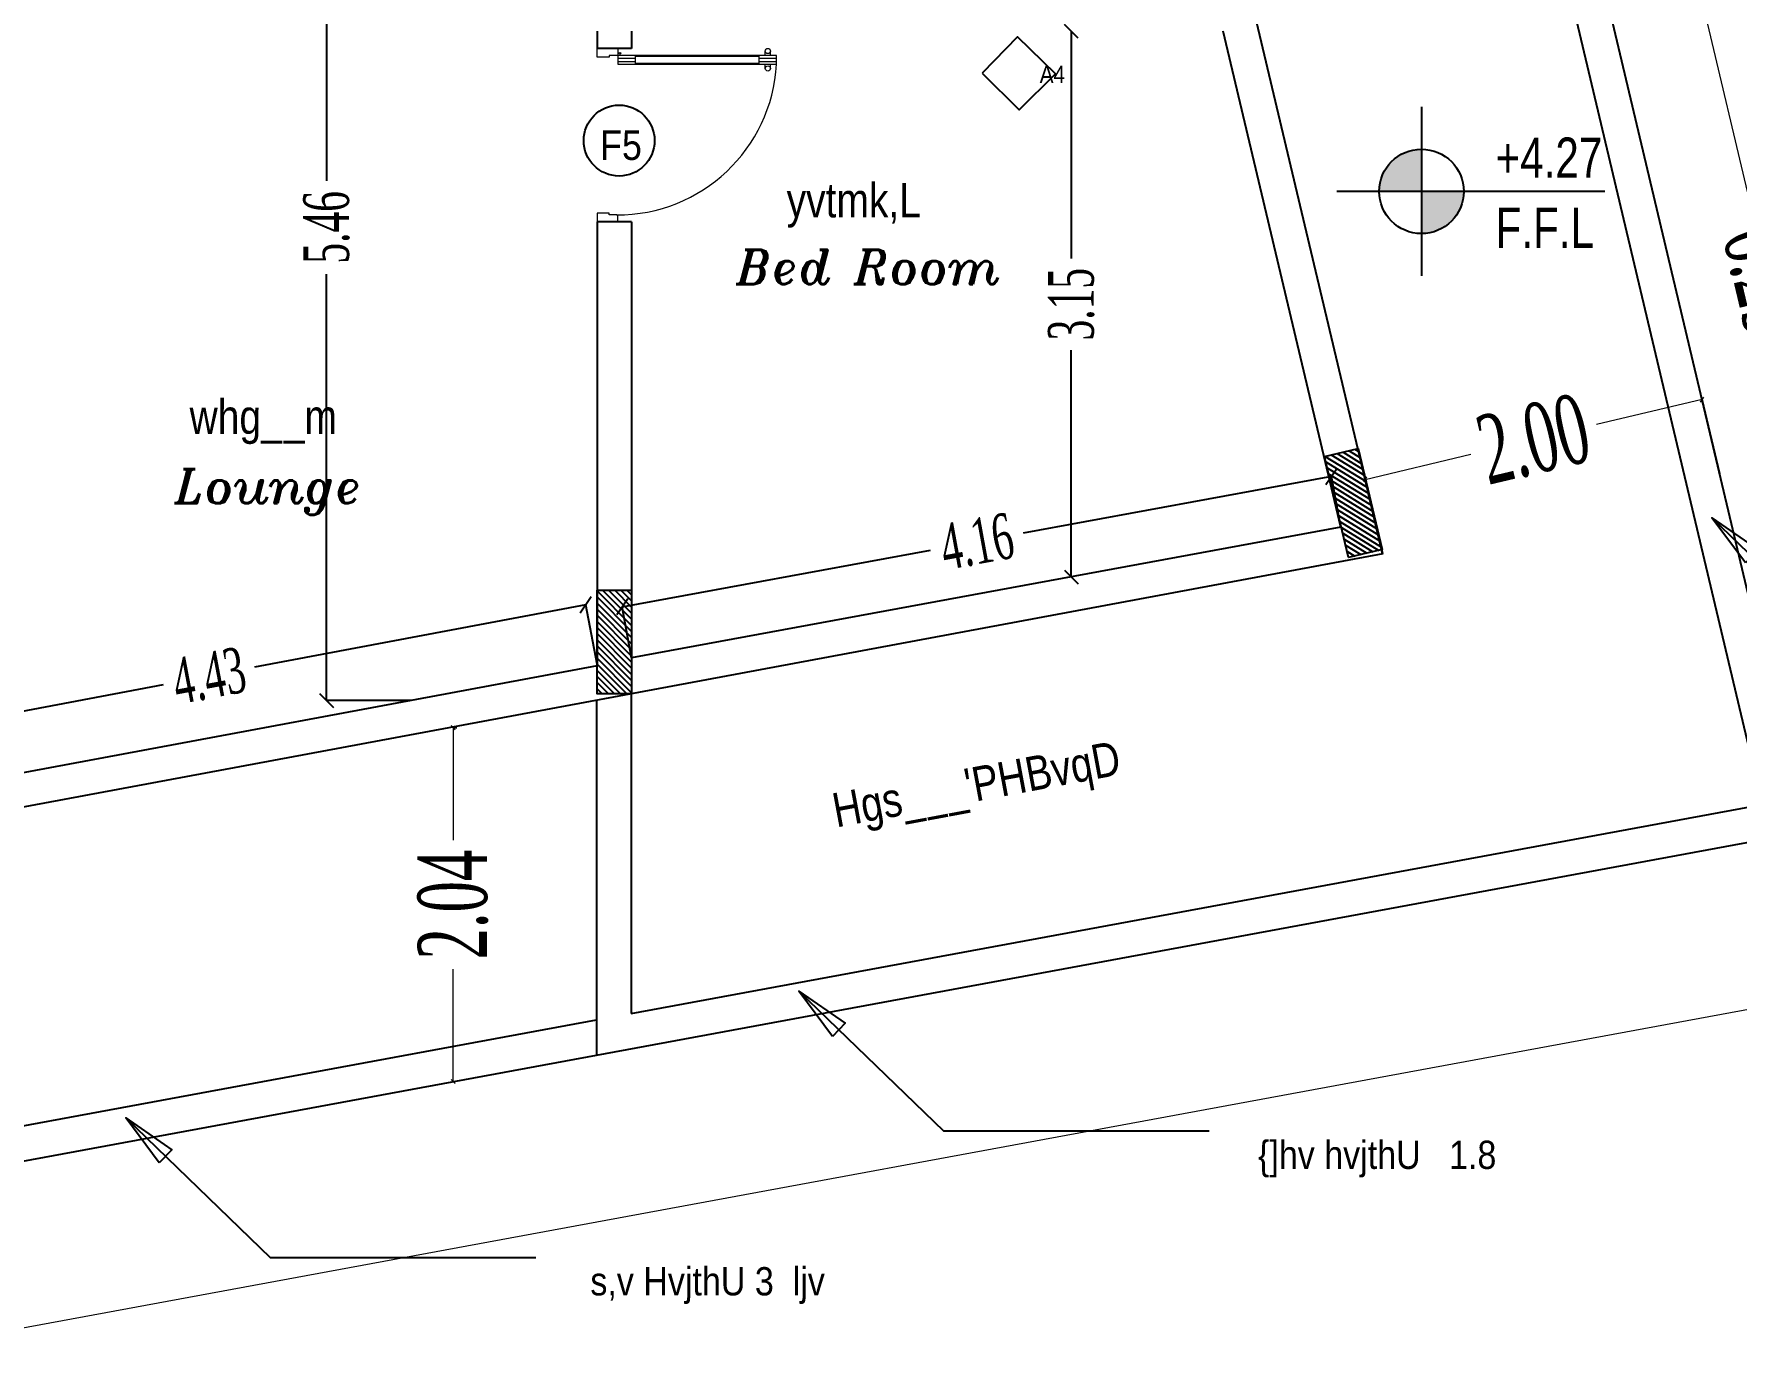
# Model space of a CAD drawing. Header units: metres. Extents: x -434 to 683, y -422 to -228.
# Drawn here: x -40.54 to -30.71, y -303.42 to -295.88 of the extents above; entities that cross this region are included whole.
import ezdxf
from ezdxf.enums import TextEntityAlignment as Align

# ---------------------------------------------------------------- set-up
doc = ezdxf.new("R2010")
doc.units = ezdxf.units.M
doc.header["$MEASUREMENT"] = 0
doc.header["$PDMODE"] = 34
for name, color, linetype in [('A-LVL', 3, 'Continuous'), ('Boundry Wall', 14, 'Continuous'), ('Columns', 41, 'Continuous'), ('DIM', 8, 'Continuous'), ('Dim-inside', 1, 'Continuous'), ('TEXT', 4, 'Continuous'), ('Text Title', 3, 'Continuous'), ('TXT', 1, 'Continuous'), ('WALL', 7, 'Continuous')]:
    doc.layers.add(name, color=color, linetype=linetype)
doc.layers.add('Dimn Out', color=6, linetype='Continuous', lineweight=9)
doc.layers.add('door', color=114, linetype='Continuous', lineweight=13)
doc.styles.add('ELAH-EN', font='arial.ttf', dxfattribs={"width": 0.75})
doc.styles.add('kamal', font='romantic.ttf', dxfattribs={"width": 0.6})
doc.styles.add('MP', font='xarb.shx', dxfattribs={"height": 200})
doc.styles.add('NAMES', font='xarb.shx', dxfattribs={"width": 0.9, "height": 0.2})
doc.styles.add('Q', font='italict.shx', dxfattribs={"height": 0.18})
doc.styles.add('UTMAN', font='romantic.ttf', dxfattribs={"width": 0.6})
doc.dimstyles.new('KAMAL', dxfattribs={"dimscale": 0.8, "dimtxt": 0.5, "dimasz": 0.1, "dimexe": 0, "dimexo": 0, "dimgap": 0.09, "dimtad": 1, "dimzin": 0, "dimdsep": 46, "dimtxsty": 'kamal', "dimblk": 'OBLIQUE', "dimcen": 0.09, "dimclrd": 15, "dimclre": 8, "dimclrt": 5, "dimadec": 0, "dimazin": 0, "dimtfac": 1, "dimtix": 1, "dimtofl": 0, "dimtmove": 1, "dimatfit": 3, "dimldrblk": 'OBLIQUE', "dimfxl": 0.18, "dimtolj": 1, "dimtzin": 0, "dimarcsym": 0})
doc.dimstyles.new('kamal 1', dxfattribs={"dimscale": 0.8, "dimtxt": 0.33, "dimasz": 0.1, "dimexe": 0, "dimexo": 0, "dimgap": 0.09, "dimtad": 0, "dimzin": 0, "dimdsep": 46, "dimtxsty": 'UTMAN', "dimblk": 'OBLIQUE', "dimcen": 0.09, "dimclrd": 252, "dimclre": 8, "dimclrt": 7, "dimadec": 0, "dimazin": 0, "dimtfac": 1, "dimtix": 1, "dimtofl": 0, "dimtmove": 1, "dimatfit": 3, "dimldrblk": 'OBLIQUE', "dimfxl": 1, "dimtolj": 1, "dimtzin": 0, "dimlwd": -1, "dimarcsym": 0})
doc.dimstyles.new('UTMAN 77', dxfattribs={"dimscale": 0.8, "dimtxt": 0.1, "dimasz": 0.1, "dimexe": 0, "dimexo": 0, "dimgap": 0.09, "dimtad": 0, "dimzin": 0, "dimdsep": 46, "dimtxsty": 'UTMAN', "dimblk": 'OBLIQUE', "dimcen": 0.09, "dimclrd": 252, "dimclre": 8, "dimclrt": 7, "dimadec": 0, "dimazin": 0, "dimtfac": 1, "dimtix": 1, "dimtofl": 0, "dimtmove": 1, "dimatfit": 3, "dimldrblk": 'OBLIQUE', "dimfxl": 0.18, "dimtolj": 1, "dimtzin": 0, "dimlwd": -1, "dimarcsym": 0})

# ---------------------------------------------------------------- blocks, each defined once
blk = doc.blocks.new('_OBLIQUE')
at = {"color": 0, "linetype": 'ByBlock'}
blk.add_line((-0.5, -0.5), (0.5, 0.5), dxfattribs=at)
blk = doc.blocks.new('*D211')
at = {"layer": 'DEFPOINTS', "color": 0, "transparency": 16777216}
for p in [(-37.35673815253199, -299.1734337617247), (-37.29197449559757, -299.5165477999751), (-41.64197449559833, -300.3376214846933)]:
    blk.add_point(p, dxfattribs=at)
at = {"layer": 'DIM', "color": 252, "transparency": 16777216}
for p, q in [((-37.35673815253199, -299.1734337617247), (-39.26884071539527, -299.5343480368624)), ((-41.70673815253275, -299.9945074464429), (-39.79463558966947, -299.6335931713052))]:
    blk.add_line(p, q, dxfattribs=at)
at = {"layer": 'DIM', "color": 8, "lineweight": -2, "transparency": 16777216}
for p, q in [((-37.29197449559757, -299.5165477999751), (-37.35673815253199, -299.1734337617247)), ((-41.64197449559833, -300.3376214846933), (-41.70673815253275, -299.9945074464429))]:
    blk.add_line(p, q, dxfattribs=at)
at = {"layer": 'DIM', "color": 252, "transparency": 16777216, "xscale": 0.08000000000000002, "yscale": 0.08000000000000002, "zscale": 0.08000000000000002}
for p, rotation in [((-37.35673815253199, -299.1734337617247), 10.68896918832882), ((-41.70673815253275, -299.9945074464429), 190.6889691883288)]:
    blk.add_blockref('_OBLIQUE', p, dxfattribs=dict(at, rotation=rotation))
at = {"layer": 'DIM', "color": 7, "transparency": 16777216, "insert": (-39.53173815253237, -299.5839706040838), "char_height": 0.264, "attachment_point": 5, "rotation": 10.688969188328816, "style": 'UTMAN'}
blk.add_mtext('\\A1;4.43', dxfattribs=at)
blk = doc.blocks.new('door-1m-wall-15')
at = {"layer": 'door', "color": 211}
for p, q in [((-0.1147011815501173, 1.003058871621022), (-0.09240534645908838, 1.003058871621022)), ((-0.03624353408179104, 1.003058934156229), (-0.01394769899076209, 1.003058934156229)), ((-0.1141539834405307, 0.9730167171087487), (-0.09240534645908838, 0.9730167171087487)), ((-0.0851435572204764, 0.9379491551052297), (-0.0851435572204764, 0.2203715598644749)), ((-0.04507600088135177, 0.9379491551052297), (-0.04507600088135177, 0.2203715598644749)), ((-0.03624350810304122, 0.9730082669018429), (-0.01394767301212596, 0.9730082669018429)), ((-0.04006755633912462, 0.2203715598644749), (-0.09015200176304461, 0.2203715598644749)), ((-0.07512666813562419, 0.120202669016976), (-0.07512666813562419, 0.2203715598644749)), ((-0.05509288996620398, 0.120202669016976), (-0.05509288996620398, 0.2203715598644749))]:
    blk.add_line(p, q, dxfattribs=at)
at = {"layer": 'door'}
for p, q in [((-0.09015200176304461, 1.038118045952899), (-0.04006755633912462, 1.038118045952899)), ((-0.09015200176304461, 0.120202669016976), (-0.09015200176304461, 1.038118045952899)), ((-0.07512666813562419, 0.9379491551052297), (-0.07512666813562419, 1.038118045952899)), ((-0.05509288996620398, 0.9379491551052297), (-0.05509288996620398, 1.038118045952899)), ((-0.04006755633912462, 1.038118045952899), (-0.04006755633912462, 0.120202669016976)), ((-0.09015200176304461, 0.9379491551052297), (-0.04006755633912462, 0.9379491551052297)), ((-1.001688908475501, 0.01001688908456799), (-1.001688908475501, 0.120202669016976)), ((-1.001688908475501, 0.120202669016976), (-0.9616321867001147, 0.120202669016976)), ((-0.961621352136433, 0.1151942244745214), (-0.961621352136433, 0.0701182235932265)), ((-0.04006755633912462, 0.120202669016976), (-0.09015200176304461, 0.120202669016976)), ((0, 0.120202669016976), (-0.04006755633912462, 0.120202669016976)), ((-0.04006755633912462, 0.120202669016976), (-0.04006755633912462, 0.0701182235932265)), ((0, 0), (0, 0.120202669016976)), ((-1.001688908475501, 0), (-1.001688908475501, 0.01001688908456799)), ((-0.9516044630518081, 0), (-1.001688908475501, 0)), ((-0.961621352136433, 0.0701182235932265), (-0.9516044630518081, 0.07011822359334019)), ((-0.9516044630518081, 0.07011822359334019), (-0.9516044630518081, 0)), ((-0.04006755633912462, 0.0701182235932265), (-0.05008444542386314, 0.07011822359334019)), ((-0.05008444542386314, 0.07011822359334019), (-0.05008444542386314, 0)), ((-0.05008444542386314, 0), (0, 0))]:
    blk.add_line(p, q, dxfattribs=at)
at = {"layer": 'door', "extrusion": (0, 0, -1)}
for centre, major_axis, ratio, start_param, end_param in [((-0.04006755633878356, 0.1179194061979842), (-0.8575167736169296, 0.3375706855221994), 0.9999893199778274, -0.3804679898418646, 1.141396578578808), ((-0.02638215680394751, 0.1325320894925426), (-0.003468184795607644, 0.003468184795607644), 0.9999999999996781, 4.712388980389195, 10.99557428756878)]:
    blk.add_ellipse(centre, major_axis=major_axis, ratio=ratio, start_param=start_param, end_param=end_param, dxfattribs=at)
at = {"layer": 'door', "color": 211, "extrusion": (0, 0, -1)}
blk.add_ellipse((-0.1146578315806437, 0.9880336005288655), major_axis=(0.01062451529735361, 0.01062451529735361), ratio=0.9999999999866576, start_param=3.141592653591579, end_param=9.424777960771165, dxfattribs=at)
at = {"layer": 'door', "color": 211, "extrusion": (0, 0, -0.9999999999999998)}
blk.add_ellipse((-0.01394768600135876, 0.9880336005288655), major_axis=(-0.01062451529735474, 0.01062451529735474), ratio=0.9999999999998949, start_param=4.712388980386475, end_param=10.99557428756606, dxfattribs=at)
blk = doc.blocks.new('*D160')
at = {"layer": 'DEFPOINTS', "color": 0, "transparency": 16777216}
for p in [(-34.55374013376497, -295.8620890412624), (-34.55374013376461, -299.0135012181054), (-34.54622988517992, -299.0135012181054)]:
    blk.add_point(p, dxfattribs=at)
at = {"layer": 'Dim-inside', "color": 252, "transparency": 16777216}
for p, q in [((-34.55374013376461, -295.8620890412624), (-34.55374013376461, -297.1731844787964)), ((-34.55374013376461, -299.0135012181054), (-34.55374013376461, -297.7024057805715))]:
    blk.add_line(p, q, dxfattribs=at)
at = {"layer": 'Dim-inside', "color": 8, "lineweight": -2, "transparency": 16777216}
blk.add_line((-34.54622988517992, -299.0135012181054), (-34.55374013376461, -299.0135012181054), dxfattribs=at)
at = {"layer": 'Dim-inside', "color": 252, "transparency": 16777216, "xscale": 0.08000000000000002, "yscale": 0.08000000000000002, "zscale": 0.08000000000000002}
for p, rotation in [((-34.55374013376461, -295.8620890412624), 90), ((-34.55374013376461, -299.0135012181054), 270)]:
    blk.add_blockref('_OBLIQUE', p, dxfattribs=dict(at, rotation=rotation))
at = {"layer": 'Dim-inside', "color": 7, "transparency": 16777216, "insert": (-34.55374013376469, -297.4377951296839), "char_height": 0.264, "attachment_point": 5, "rotation": 90, "style": 'UTMAN'}
blk.add_mtext('\\A1;3.15', dxfattribs=at)
blk = doc.blocks.new('*D168')
at = {"layer": 'DEFPOINTS', "color": 0, "transparency": 16777216}
for p in [(-32.99814559747163, -298.7258767003761), (-37.14593749841571, -299.18598218986), (-37.09197449559747, -299.4792262688522)]:
    blk.add_point(p, dxfattribs=at)
at = {"layer": 'DIM', "color": 252, "transparency": 16777216}
for p, q in [((-33.05210860028988, -298.4326326213839), (-34.83175334022827, -298.7601242264892)), ((-37.14593749841571, -299.18598218986), (-35.36629275847732, -298.8584905847548))]:
    blk.add_line(p, q, dxfattribs=at)
at = {"layer": 'DIM', "color": 8, "lineweight": -2, "transparency": 16777216}
for p, q in [((-32.99814559747163, -298.7258767003761), (-33.05210860028988, -298.4326326213839)), ((-37.09197449559747, -299.4792262688522), (-37.14593749841571, -299.18598218986))]:
    blk.add_line(p, q, dxfattribs=at)
at = {"layer": 'DIM', "color": 252, "transparency": 16777216, "xscale": 0.08000000000000002, "yscale": 0.08000000000000002, "zscale": 0.08000000000000002}
for p, rotation in [((-33.05210860028988, -298.4326326213839), 10.42695988774541), ((-37.14593749841571, -299.18598218986), 190.4269598877454)]:
    blk.add_blockref('_OBLIQUE', p, dxfattribs=dict(at, rotation=rotation))
at = {"layer": 'DIM', "color": 7, "transparency": 16777216, "insert": (-35.09902304935277, -298.809307405622), "char_height": 0.264, "attachment_point": 5, "rotation": 10.426959887745403, "style": 'UTMAN'}
blk.add_mtext('\\A1;4.16', dxfattribs=at)
blk = doc.blocks.new('g col')
at = {"layer": 'Columns'}
h = blk.add_hatch(dxfattribs=at)
h.set_pattern_fill('ANSI31', color=1, scale=0.2)
h.set_pattern_definition([(45, (-46.67382963912632, 345.1554098738134), (-0.01767766952966369, 0.01767766952966369), [])])
h.paths.add_polyline_path([(1.477928890381008e-12, 0), (0.5999999999999872, 0), (0.5999999999999872, -0.2000000000000455), (1.477928890381008e-12, -0.2000000000000455)])
at = {"layer": 'Columns', "color": 1}
blk.add_lwpolyline([(1.477928890381008e-12, 0), (0.5999999999999872, 0), (0.5999999999999872, -0.2000000000000455), (1.477928890381008e-12, -0.2000000000000455)], close=True, dxfattribs=at)
blk = doc.blocks.new('roof col')
at = {"layer": 'Columns'}
h = blk.add_hatch(dxfattribs=at)
h.set_pattern_fill('ANSI31', color=3, scale=0.2, angle=-256.6757405051197)
h.set_pattern_definition([(148.3242594948803, (-324.2193125408489, -135.1015652425501), (-0.01312778409248768, -0.02127583805214327), [])])
h.paths.add_polyline_path([(0.8884569188845219, -10.13900454831935), (0.7501798578845538, -9.555155719940501), (0.9447961340113764, -9.509063366273665), (1.083073195011345, -10.09291219465257)])
at = {"layer": 'Columns', "color": 3}
blk.add_lwpolyline([(0.8884569188845219, -10.13900454831935), (0.7501798578845538, -9.555155719940501), (0.9447961340113764, -9.509063366273665), (1.083073195011345, -10.09291219465257)], close=True, dxfattribs=at)
at = {"layer": 'WALL', "color": 1, "rotation": 270}
blk.add_blockref('g col', (-3.250000000083311, -10.3264676103841), dxfattribs=at)
blk = doc.blocks.new('*D212')
at = {"layer": 'DEFPOINTS', "color": 0, "transparency": 16777216}
for p in [(-38.44197449559641, -294.2620890412615), (-38.85334918895383, -299.7261518208481), (-38.36520826737281, -299.7261518208481)]:
    blk.add_point(p, dxfattribs=at)
at = {"layer": 'DIM', "color": 8, "lineweight": -2, "transparency": 16777216}
for p, q in [((-38.44197449559641, -294.2620890412615), (-38.85334918895383, -294.2620890412615)), ((-38.36520826737281, -299.7261518208481), (-38.85334918895383, -299.7261518208481))]:
    blk.add_line(p, q, dxfattribs=at)
at = {"layer": 'DIM', "color": 252, "transparency": 16777216}
for p, q in [((-38.85334918895383, -294.2620890412615), (-38.85334918895383, -296.724589070108)), ((-38.85334918895383, -299.7261518208481), (-38.85334918895383, -297.2636517920016))]:
    blk.add_line(p, q, dxfattribs=at)
at = {"layer": 'DIM', "color": 252, "transparency": 16777216, "xscale": 0.08000000000000002, "yscale": 0.08000000000000002, "zscale": 0.08000000000000002}
for p, rotation in [((-38.85334918895383, -294.2620890412615), 90), ((-38.85334918895383, -299.7261518208481), 270)]:
    blk.add_blockref('_OBLIQUE', p, dxfattribs=dict(at, rotation=rotation))
at = {"layer": 'DIM', "color": 7, "transparency": 16777216, "insert": (-38.85334918895391, -296.9941204310547), "char_height": 0.264, "attachment_point": 5, "rotation": 90, "style": 'UTMAN'}
blk.add_mtext('\\A1;5.46', dxfattribs=at)
blk = doc.blocks.new('*D321')
at = {"layer": 'DEFPOINTS', "color": 0, "ltscale": 50, "transparency": 16777216}
for p in [(-38.10112552538483, -299.8834474374185), (-38.12285875532833, -301.9266114411864), (-38.12273367187335, -301.9266114411864)]:
    blk.add_point(p, dxfattribs=at)
at = {"layer": 'Dimn Out', "color": 8, "lineweight": -2, "ltscale": 50, "transparency": 16777216}
for p, q in [((-38.10112552538483, -299.8834474374185), (-38.12273367187335, -299.8834474374185)), ((-38.12285875532833, -301.9266114411864), (-38.12273367187335, -301.9266114411864))]:
    blk.add_line(p, q, dxfattribs=at)
at = {"layer": 'Dimn Out', "color": 252, "ltscale": 50, "transparency": 16777216}
for p, q in [((-38.12273367187335, -299.8834474374185), (-38.12273367187335, -300.5324968949237)), ((-38.12273367187335, -301.9266114411864), (-38.12273367187335, -301.2775619836812))]:
    blk.add_line(p, q, dxfattribs=at)
at = {"layer": 'Dimn Out', "color": 252, "ltscale": 50, "transparency": 16777216, "xscale": 0.024, "yscale": 0.024, "zscale": 0.024}
for p, rotation in [((-38.12273367187335, -299.8834474374185), 90), ((-38.12273367187335, -301.9266114411864), 270)]:
    blk.add_blockref('_OBLIQUE', p, dxfattribs=dict(at, rotation=rotation))
at = {"layer": 'Dimn Out', "color": 7, "ltscale": 50, "transparency": 16777216, "insert": (-38.12273367187343, -300.9050294393024), "char_height": 0.4, "attachment_point": 5, "rotation": 90, "style": 'UTMAN'}
blk.add_mtext('\\A1;2.04', dxfattribs=at)
blk = doc.blocks.new('LEV1')
at = {"layer": 'TEXT'}
for points in [[(-2.346496330574155e-10, 209.8960143857257, 0.4142135623727664), (-209.8960143857266, 0), (-2.346496330574155e-10, 0)], [(209.8960143857294, 0), (-2.346496330574155e-10, 0), (-2.346496330574155e-10, -209.8960143857403, 0.414213562373424)]]:
    blk.add_hatch(color=0, dxfattribs=at).paths.add_polyline_path(points)
at = {"layer": 'TEXT', "color": 0}
for p, q in [((-2.355591277591884e-10, 419.7920287714514), (-2.355591277591884e-10, -419.7920287714514)), ((911.6344617463328, 0), (-419.7920287716943, 0))]:
    blk.add_line(p, q, dxfattribs=at)
blk.add_circle((0, 0), 209.8960143857294, dxfattribs=at)
at = {"layer": 'TEXT', "color": 0, "style": 'ELAH-EN', "width": 0.75}
for tag, p in [('0000', (368.05260304289, 186.4089961235586)), ('1111', (368.05260304289, -515.3646839332359))]:
    blk.add_attdef(tag, p, '', height=200, dxfattribs=at)
blk = doc.blocks.new('*D331')
at = {"layer": 'DEFPOINTS', "color": 0, "ltscale": 50, "transparency": 16777216}
for p in [(-30.91193638054501, -297.9883471328922), (-30.81018018463071, -298.417993491697), (-32.7563660209851, -298.8789224934012)]:
    blk.add_point(p, dxfattribs=at)
at = {"layer": 'Dimn Out', "color": 252, "ltscale": 50, "transparency": 16777216}
for p, q in [((-30.91193638054501, -297.9883471328922), (-31.52200660708783, -298.1328343936857)), ((-32.8581222168994, -298.4492761345965), (-32.24805199035657, -298.304788873803))]:
    blk.add_line(p, q, dxfattribs=at)
at = {"layer": 'Dimn Out', "color": 8, "lineweight": -2, "ltscale": 50, "transparency": 16777216}
for p, q in [((-30.81018018463071, -298.417993491697), (-30.91193638054501, -297.9883471328922)), ((-32.7563660209851, -298.8789224934012), (-32.8581222168994, -298.4492761345965))]:
    blk.add_line(p, q, dxfattribs=at)
at = {"layer": 'Dimn Out', "color": 252, "ltscale": 50, "transparency": 16777216, "xscale": 0.024, "yscale": 0.024, "zscale": 0.024}
for p, rotation in [((-30.91193638054501, -297.9883471328922), 13.32425949488185), ((-32.8581222168994, -298.4492761345965), 193.3242594948819)]:
    blk.add_blockref('_OBLIQUE', p, dxfattribs=dict(at, rotation=rotation))
at = {"layer": 'Dimn Out', "color": 7, "ltscale": 50, "transparency": 16777216, "insert": (-31.88502929872222, -298.2188116337443), "char_height": 0.4, "attachment_point": 5, "rotation": 13.324259494881845, "style": 'UTMAN'}
blk.add_mtext('\\A1;2.00', dxfattribs=at)
blk = doc.blocks.new('*D325')
at = {"layer": 'DEFPOINTS', "color": 0, "ltscale": 50, "transparency": 16777216}
for p in [(-30.32067827733982, -300.4846274692178), (-30.14815605353651, -301.4180824818895), (-59.82294901861825, -305.9372709136674)]:
    blk.add_point(p, dxfattribs=at)
at = {"layer": 'Dimn Out', "color": 8, "lineweight": -2, "ltscale": 50, "transparency": 16777216}
for p, q in [((-30.32067827733982, -300.4846274692178), (-30.14815605353651, -301.4180824818895)), ((-59.82294901861825, -305.9372709136674), (-59.65042679481495, -306.870725926339))]:
    blk.add_line(p, q, dxfattribs=at)
at = {"layer": 'Dimn Out', "color": 252, "ltscale": 50, "transparency": 16777216}
for p, q in [((-30.14815605353651, -301.4180824818895), (-44.44777848999087, -304.060955066851)), ((-59.65042679481495, -306.870725926339), (-45.35080435836059, -304.2278533413776))]:
    blk.add_line(p, q, dxfattribs=at)
at = {"layer": 'Dimn Out', "color": 252, "ltscale": 50, "transparency": 16777216, "xscale": 0.024, "yscale": 0.024, "zscale": 0.024}
for p, rotation in [((-30.14815605353651, -301.4180824818895), 10.47130928319379), ((-59.65042679481495, -306.870725926339), 190.4713092831938)]:
    blk.add_blockref('_OBLIQUE', p, dxfattribs=dict(at, rotation=rotation))
at = {"layer": 'Dimn Out', "color": 7, "ltscale": 50, "transparency": 16777216, "insert": (-44.89929142417572, -304.1444042041143), "char_height": 0.4, "attachment_point": 5, "rotation": 10.471309283193785, "style": 'UTMAN'}
blk.add_mtext('\\A1;30.00', dxfattribs=at)
blk = doc.blocks.new('*D326')
at = {"layer": 'DEFPOINTS', "color": 0, "ltscale": 50, "transparency": 16777216}
for p in [(-31.77122832752964, -294.3600536430314), (-29.8058924142703, -300.3627050823378), (-30.32067827733981, -300.484627469218)]:
    blk.add_point(p, dxfattribs=at)
at = {"layer": 'Dimn Out', "color": 8, "lineweight": -2, "ltscale": 50, "transparency": 16777216}
for p, q in [((-31.77122832752964, -294.3600536430314), (-31.25644246446012, -294.2381312561512)), ((-30.32067827733981, -300.484627469218), (-29.8058924142703, -300.3627050823378))]:
    blk.add_line(p, q, dxfattribs=at)
at = {"layer": 'Dimn Out', "color": 252, "ltscale": 50, "transparency": 16777216}
for p, q in [((-31.25644246446012, -294.2381312561512), (-30.61632779341824, -296.9408505173777)), ((-29.8058924142703, -300.3627050823378), (-30.44600708531215, -297.6599858211114))]:
    blk.add_line(p, q, dxfattribs=at)
at = {"layer": 'Dimn Out', "color": 252, "ltscale": 50, "transparency": 16777216, "xscale": 0.024, "yscale": 0.024, "zscale": 0.024}
for p, rotation in [((-31.25644246446012, -294.2381312561512), 103.32447006392), ((-29.8058924142703, -300.3627050823378), 283.3244700639199)]:
    blk.add_blockref('_OBLIQUE', p, dxfattribs=dict(at, rotation=rotation))
at = {"layer": 'Dimn Out', "color": 7, "ltscale": 50, "transparency": 16777216, "insert": (-30.53116743936521, -297.3004181692445), "char_height": 0.4, "attachment_point": 5, "rotation": 283.32447006391993, "style": 'UTMAN'}
blk.add_mtext('\\A1;6.29', dxfattribs=at)

msp = doc.modelspace()

# ---------------------------------------------------------------- linework, layer by layer
at = {"layer": 'Boundry Wall'}
for p, q in [((-37.29510291372477, -299.725885544406), (-37.29510291372461, -301.7736486129085)), ((-37.09510291372485, -299.6885640132831), (-37.09510291372463, -301.5332772718554))]:
    msp.add_line(p, q, dxfattribs=at)
at = {"layer": 'Boundry Wall', "flags": 128}
for points in [[(-37.29510291372461, -301.7736278051722), (-30.32072135929779, -300.4846411311805), (-31.77124890091555, -294.3600619740855), (-32.035883864274, -288.7621037613382), (-34.03811774691039, -288.7620964028941)], [(-37.09510291372463, -301.5332772718554), (-30.56378435920108, -300.3261763246708), (-31.97014821775242, -294.3880699955977), (-32.22665255496813, -288.9621030602422), (-34.03811848193382, -288.9620964028927)]]:
    msp.add_lwpolyline(points, dxfattribs=at)
at = {"layer": 'Boundry Wall', "color": 8, "ltscale": 10, "flags": 128}
for points in [[(-61.71951290688737, -297.0620964028925), (-61.67784866219107, -298.1551724583347), (-59.82301213951245, -305.9371761511189), (-37.29510291372461, -301.7736278051722)], [(-61.51936767278421, -297.0620964028923), (-61.47874229197938, -298.1279175002065), (-59.67251627600433, -305.7059748408189), (-37.29510291372463, -301.5702407406284)]]:
    msp.add_lwpolyline(points, dxfattribs=at)
at = {"layer": 'Text Title'}
msp.add_lwpolyline([(-35.06861263947829, -296.1029447744397), (-34.85513764070927, -296.3164197732069), (-34.64578462384705, -296.1070667563437), (-34.86425962261526, -295.8935917575765)], close=True, dxfattribs=at)
msp.add_circle((-37.16425393705332, -296.4929740213213), 0.2046144433166305, dxfattribs=at)
at = {"layer": 'WALL'}
for p, q in [((-32.75618759487464, -298.8796758640239), (-33.76024206928423, -294.6402450844479)), ((-37.29197449559667, -295.8620890412616), (-37.29197449559673, -295.9620890412616)), ((-37.09197449559668, -295.8620890412617), (-37.09197449559668, -295.9620890412617)), ((-32.99814559747166, -298.7258767003761), (-33.67639500662808, -295.8620964029)), ((-37.09197449559674, -295.9620890412617), (-37.29197449559661, -295.9620890412617)), ((-37.29197449559695, -296.9620890412617), (-37.29197449559747, -299.5165477999751)), ((-37.09197449559696, -296.9620890412617), (-37.29197449559684, -296.9620890412617)), ((-37.09197449559691, -296.9620890412617), (-37.09197449559748, -299.4792262688522)), ((-32.99814559747167, -298.7258767003761), (-37.09197449559748, -299.4792262688522)), ((-32.75618759487464, -298.8796758640239), (-41.84197449559844, -300.5713474271463)), ((-37.29197449559747, -299.525878182771), (-41.84197449559844, -300.3749430158161))]:
    msp.add_line(p, q, dxfattribs=at)

# ---------------------------------------------------------------- block references
at = {"layer": 'A-LVL', "color": 6}
ref = msp.add_blockref('LEV1', (-32.53234221022062, -296.7864747936447), dxfattribs=dict(at, xscale=0.001162195019607368, yscale=0.001162195019607368, zscale=0.001162195019607368))
ref.add_attrib('1111', 'F.F.L', (-32.10459330798544, -297.1127787537017), dxfattribs={"layer": 'TEXT', "color": 6, "height": 0.2324390039214735, "style": 'ELAH-EN', "width": 0.75})
ref.add_attrib('0000', '+4.27', (-32.10459330798544, -296.707814698767), dxfattribs={"layer": 'TEXT', "color": 6, "height": 0.2324390039214735, "style": 'ELAH-EN', "width": 0.75})
at = {"layer": 'door', "xscale": -0.9982640271733992, "yscale": 0.9982640271733992, "zscale": 0.9982640271733992, "rotation": 270}
msp.add_blockref('door-1m-wall-15', (-37.29197449559673, -295.9620890412617), dxfattribs=at)
at = {"layer": 'WALL', "color": 1}
msp.add_blockref('roof col', (-33.84197449551414, -288.7620890412592), dxfattribs=at)

# ---------------------------------------------------------------- texts
at = {"layer": 'TEXT', "color": 6, "style": 'NAMES', "width": 0.9}
for s, p in [('{]hv hvjthU   1.8', (-33.47593381132868, -302.4313860589253, 1.854557819096811e-09)), ('s,v HvjthU 3  ljv', (-37.3303327902907, -303.1617021510735, 1.854775456502347e-09))]:
    msp.add_text(s, height=0.1632357843189053, dxfattribs=at).set_placement(p)
at = {"layer": 'Text Title', "style": 'NAMES', "width": 0.9}
msp.add_text('A4', height=0.09949662148652716, dxfattribs=at).set_placement((-34.73624975881174, -296.1597824143464))
msp.add_text('F5', height=0.171433738216255, dxfattribs=at).set_placement((-37.1534627151742, -296.5205058573923), align=Align.MIDDLE)
at = {"layer": 'TXT', "color": 6, "ltscale": 50, "style": 'MP', "width": 0.85}
for s, p in [('yvtmk,L', (-35.80975833498525, -296.8620030459061)), ('whg__m', (-39.21878920555145, -298.1124679622633))]:
    msp.add_text(s, height=0.198, dxfattribs=at).set_placement(p, align=Align.MIDDLE)
msp.add_text("Hgs___'PHBvqD", height=0.198, rotation=10.57025614466513, dxfattribs=at).set_placement((-35.08408874406727, -300.3059244538541), align=Align.CENTER)
at = {"layer": 'TXT', "color": 6, "char_height": 0.198, "attachment_point": 8, "style": 'Q'}
for s, insert in [('Bed Room', (-35.7289463711823, -297.3220567821443)), ('Lounge', (-39.19165112589337, -298.6536140922761))]:
    msp.add_mtext(s, dxfattribs=dict(at, insert=insert))

# ---------------------------------------------------------------- dimensions: what is measured, and where the dimension line sits
at = {"layer": 'DIM'}
dim = msp.add_linear_dim(base=(-38.85334918895383, -299.7261518208481), p1=(-38.4419744955964, -294.2620890412614), p2=(-38.36520826737279, -299.726151820848), angle=90, dimstyle='kamal 1', dxfattribs=at)
dim.commit()
dim.dimension.update_dxf_attribs({"geometry": '*D212', "text_midpoint": (-38.85334918895391, -296.9941204310547)})
for p1, p2, distance, picture, middle in [((-32.99814559747165, -298.7258767003761), (-37.09197449559748, -299.4792262688522), -0.2981678982337586, '*D168', (-35.09902304935277, -298.809307405622)), ((-41.64197449559833, -300.3376214846932), (-37.29197449559759, -299.5165477999751), 0.34917270011273327, '*D211', (-39.53173815253237, -299.5839706040838))]:
    dim = msp.add_aligned_dim(p1=p1, p2=p2, distance=distance, dimstyle='kamal 1', dxfattribs=at)
    dim.commit()
    dim.dimension.update_dxf_attribs({"geometry": picture, "text_midpoint": middle})
at = {"layer": 'Dim-inside'}
dim = msp.add_linear_dim(base=(-34.55374013376461, -299.0135012181054), p1=(-34.55374013376495, -295.8620890412623), p2=(-34.5462298851799, -299.0135012181053), angle=270, dimstyle='kamal 1', dxfattribs=at)
dim.commit()
dim.dimension.update_dxf_attribs({"geometry": '*D160', "text_midpoint": (-34.55374013376469, -297.4377951296839)})
at = {"layer": 'Dimn Out', "color": 6, "ltscale": 50}
for p1, p2, distance, picture, middle in [((-31.77122832752963, -294.3600536430313), (-30.32067827733981, -300.4846274692179), 0.5290269872499515, '*D326', (-30.53116743936521, -297.3004181692445)), ((-32.7563660209851, -298.8789224934012), (-30.81018018463072, -298.417993491697), 0.44153178485945144, '*D331', (-31.88502929872222, -298.2188116337443)), ((-59.82294901861825, -305.9372709136675), (-30.32067827733981, -300.4846274692179), -0.9492640193264044, '*D325', (-44.89929142417572, -304.1444042041143))]:
    dim = msp.add_aligned_dim(p1=p1, p2=p2, distance=distance, dimstyle='UTMAN 77', override={"dimtxt": 0.5, "dimasz": 0.03}, dxfattribs=at)
    dim.commit()
    dim.dimension.update_dxf_attribs({"geometry": picture, "text_midpoint": middle})
dim = msp.add_linear_dim(base=(-38.12273367187335, -301.9266114411864), p1=(-38.10112552538482, -299.8834474374183), p2=(-38.12285875532832, -301.9266114411863), angle=270, dimstyle='UTMAN 77', override={"dimtxt": 0.5, "dimasz": 0.03}, dxfattribs=at)
dim.commit()
dim.dimension.update_dxf_attribs({"geometry": '*D321', "text_midpoint": (-38.12273367187343, -300.9050294393024)})

# ---------------------------------------------------------------- leaders
at = {"layer": 'WALL', "ltscale": 1.2}
for points in [[(-30.85543570166656, -298.6709828883752), (-30.02151737425412, -299.4773238081088), (-28.48812947233601, -299.4773238081088)], [(-36.12606286457515, -301.4055542323698), (-35.29214453716271, -302.2118951521035), (-33.7587566352446, -302.2118951521035)], [(-40.01285772011883, -302.135870324518), (-39.17893939270638, -302.9422112442517), (-37.64555149078828, -302.9422112442517)]]:
    msp.add_leader(points, dimstyle='KAMAL', override={"dimasz": 0.4, "dimgap": 0.09, "dimtad": 0, "dimldrblk": 'ClosedBlank'}, dxfattribs=at)

doc.saveas('drawing.dxf')
